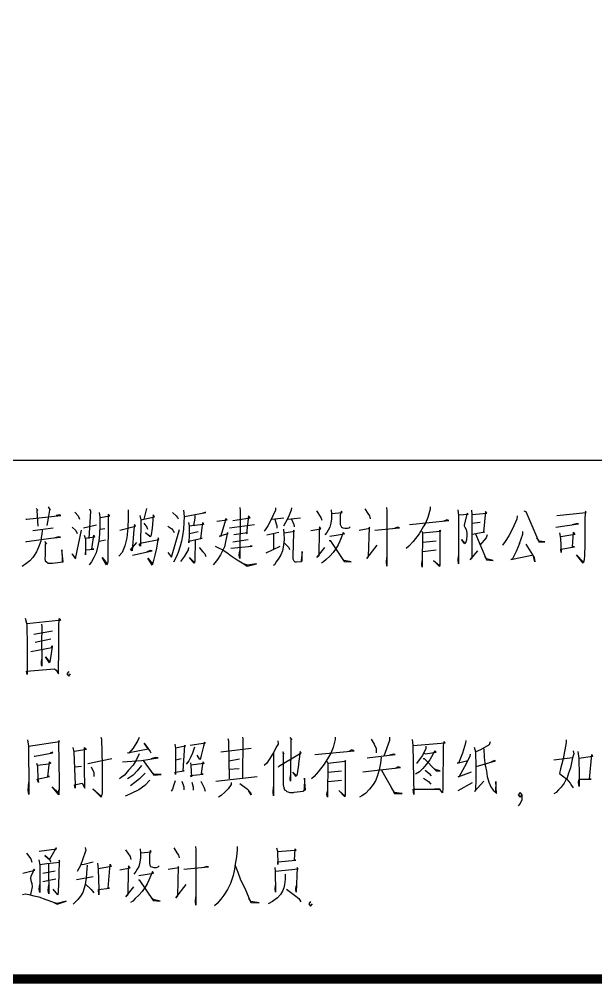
# Model space of a CAD drawing. Extents: x 2025205 to 2402328, y -557483 to 329036.
# Drawn here: x 2393491 to 2398093, y 88516 to 96217 of the extents above; entities that cross this region are included whole.
import ezdxf

# ---------------------------------------------------------------- set-up
doc = ezdxf.new("R2010")
doc.units = 0
doc.header["$LTSCALE"] = 1500
doc.header["$MEASUREMENT"] = 0
doc.layers.add('PUB_TITLE', color=4, linetype='Continuous')

msp = doc.modelspace()

# ---------------------------------------------------------------- linework, layer by layer
at = {"layer": 'PUB_TITLE'}
for p, q in [((2390328.1, 92696.4), (2400828.1, 92696.4)), ((2393550, 92224.8), (2393822.1, 92255)), ((2393625.6, 92311.7), (2393637.7, 92296.6)), ((2393637.7, 92296.6), (2393631.6, 92292.8)), ((2393631.6, 92292.8), (2393637.7, 92168.1)), ((2393722.3, 92323), (2393737.4, 92296.6)), ((2393731.4, 92296.6), (2393722.3, 92232.3)), ((2393737.4, 92296.6), (2393731.4, 92296.6)), ((2393813, 92258.8), (2393785.8, 92255)), ((2393822.1, 92255), (2393813, 92258.8)), ((2393934, 92281.5), (2393961.2, 92251.2)), ((2394057.9, 92289), (2394045.9, 92069.8)), ((2394051.9, 92307.9), (2394057.9, 92289)), ((2394127.5, 92277.7), (2394133.5, 92243.7)), ((2394200.1, 92266.4), (2394200.1, 92209.7)), ((2394212.2, 92251.2), (2394200.1, 92266.4)), ((2394360.3, 92300.4), (2394360.3, 92232.3)), ((2394454, 92255), (2394460.1, 92221)), ((2394505.4, 92311.7), (2394484.3, 92224.8)), ((2394559.9, 92258.8), (2394556.8, 92213.4)), ((2394568.9, 92243.7), (2394559.9, 92258.8)), ((2394714.1, 92277.7), (2394744.3, 92251.2)), ((2394801.8, 92296.6), (2394807.8, 92247.5)), ((2394810.8, 92247.5), (2394980.2, 92277.7)), ((2394892.5, 92255), (2394892.5, 92232.3)), ((2394971.1, 92277.7), (2394956, 92273.9)), ((2394980.2, 92277.7), (2394971.1, 92277.7)), ((2395252.3, 92319.3), (2395255.3, 92292.8)), ((2395255.3, 92292.8), (2395252.3, 91911.1)), ((2395536.5, 92296.6), (2395494.2, 92205.9)), ((2395536.5, 92315.5), (2395536.5, 92296.6)), ((2395660.5, 92296.6), (2395639.3, 92243.7)), ((2395663.5, 92315.5), (2395660.5, 92296.6)), ((2395863, 92292.8), (2395899.3, 92239.9)), ((2395981, 92300.4), (2395984, 92266.4)), ((2395984, 92266.4), (2395984, 92228.6)), ((2395987, 92270.1), (2396068.7, 92277.7)), ((2396062.6, 92289), (2396053.5, 92258.8)), ((2396053.5, 92258.8), (2396053.5, 92232.3)), ((2396068.7, 92277.7), (2396062.6, 92289)), ((2396250.1, 92307.9), (2396274.3, 92270.1)), ((2396274.3, 92270.1), (2396286.4, 92251.2)), ((2396422.4, 92319.3), (2396425.4, 92292.8)), ((2396425.4, 92292.8), (2396425.4, 91850.6)), ((2396770.1, 92304.1), (2396752, 92239.9)), ((2396770.1, 92323), (2396770.1, 92304.1)), ((2396990.9, 92300.4), (2396996.9, 92255)), ((2396996.9, 92255), (2396996.9, 91869.5)), ((2396999.9, 92258.8), (2397075.5, 92266.4)), ((2397066.4, 92273.9), (2397042.3, 92179.4)), ((2397075.5, 92266.4), (2397066.4, 92273.9)), ((2397099.7, 92296.6), (2397102.7, 92262.6)), ((2397102.7, 92262.6), (2397102.7, 91914.9)), ((2397105.8, 92262.6), (2397223.7, 92273.9)), ((2397211.6, 92285.3), (2397196.5, 92122.7)), ((2397223.7, 92273.9), (2397211.6, 92285.3)), ((2397520, 92292.8), (2397535.1, 92285.3)), ((2397535.1, 92285.3), (2397637.9, 92043.4)), ((2397783, 92255), (2398015.9, 92277.7)), ((2398009.8, 92289), (2398006.8, 92232.3)), ((2398015.9, 92277.7), (2398009.8, 92289)), ((2393543.9, 92224.8), (2393550, 92224.8)), ((2393722.3, 92232.3), (2393710.2, 92175.6)), ((2393961.2, 92251.2), (2393970.3, 92224.8)), ((2394003.5, 92156.7), (2394106.3, 92179.4)), ((2394133.5, 92243.7), (2394133.5, 92168.1)), ((2394136.6, 92239.9), (2394212.2, 92251.2)), ((2394200.1, 92209.7), (2394197, 91914.9)), ((2394360.3, 92232.3), (2394357.3, 92156.7)), ((2394411.7, 92183.2), (2394405.7, 92141.6)), ((2394417.8, 92168.1), (2394411.7, 92183.2)), ((2394460.1, 92221), (2394457.1, 92009.3)), ((2394460.1, 92221), (2394568.9, 92243.7)), ((2394484.3, 92194.5), (2394508.5, 92160.5)), ((2394556.8, 92213.4), (2394550.8, 92153)), ((2394744.3, 92251.2), (2394753.4, 92239.9)), ((2394753.4, 92239.9), (2394759.4, 92228.6)), ((2394804.8, 92198.3), (2394801.8, 92145.4)), ((2394807.8, 92247.5), (2394804.8, 92198.3)), ((2394841.1, 92198.3), (2394847.1, 92171.9)), ((2394962, 92183.2), (2394844.1, 92168.1)), ((2394892.5, 92232.3), (2394880.4, 92175.6)), ((2394940.8, 92069.8), (2394956, 92198.3)), ((2394956, 92198.3), (2394962, 92183.2)), ((2395067.8, 92209.7), (2395149.5, 92221)), ((2395131.3, 92198.3), (2395098.1, 92084.9)), ((2395137.4, 92228.6), (2395131.3, 92198.3)), ((2395149.5, 92221), (2395137.4, 92228.6)), ((2395167.6, 92156.7), (2395367.2, 92183.2)), ((2395194.8, 92213.4), (2395333.9, 92236.1)), ((2395321.8, 92251.2), (2395303.7, 92111.4)), ((2395333.9, 92236.1), (2395321.8, 92251.2)), ((2395494.2, 92205.9), (2395476, 92171.9)), ((2395506.3, 92224.8), (2395603, 92236.1)), ((2395530.4, 92224.8), (2395542.5, 92187)), ((2395542.5, 92187), (2395545.6, 92175.6)), ((2395615.1, 92198.3), (2395600, 92168.1)), ((2395639.3, 92243.7), (2395615.1, 92198.3)), ((2395633.3, 92224.8), (2395736.1, 92236.1)), ((2395663.5, 92224.8), (2395681.6, 92183.2)), ((2395681.6, 92183.2), (2395684.7, 92164.3)), ((2395899.3, 92239.9), (2395905.4, 92217.2)), ((2395977.9, 92194.5), (2395968.9, 92160.5)), ((2395984, 92228.6), (2395977.9, 92194.5)), ((2396053.5, 92232.3), (2396053.5, 92209.7)), ((2396053.5, 92209.7), (2396053.5, 92183.2)), ((2396053.5, 92183.2), (2396056.6, 92171.9)), ((2396286.4, 92251.2), (2396292.4, 92228.6)), ((2396606.9, 92183.2), (2396921.3, 92213.4)), ((2396733.9, 92194.5), (2396715.7, 92164.3)), ((2396752, 92239.9), (2396733.9, 92194.5)), ((2396903.2, 92221), (2396879, 92209.7)), ((2396921.3, 92213.4), (2396903.2, 92221)), ((2397042.3, 92179.4), (2397042.3, 92171.9)), ((2397169.3, 92198.3), (2397105.8, 92190.8)), ((2397462.5, 92224.8), (2397429.3, 92149.2)), ((2397465.6, 92251.2), (2397462.5, 92224.8)), ((2397774, 92160.5), (2397955.4, 92187)), ((2397937.3, 92187), (2397904, 92179.4)), ((2397955.4, 92187), (2397937.3, 92187)), ((2398006.8, 92232.3), (2398006.8, 92020.7)), ((2393598.4, 92134.1), (2393761.6, 92156.7)), ((2393670.9, 92100.1), (2393667.9, 92096.3)), ((2393673.9, 92137.8), (2393670.9, 92100.1)), ((2393912.8, 92160.5), (2393943, 92134.1)), ((2393940, 91907.3), (2393988.4, 92137.8)), ((2393943, 92134.1), (2393952.1, 92111.4)), ((2394130.5, 92107.6), (2394124.5, 92050.9)), ((2394133.5, 92168.1), (2394130.5, 92107.6)), ((2394172.8, 92149.2), (2394136.6, 92141.6)), ((2394293.8, 92137.8), (2394417.8, 92168.1)), ((2394357.3, 92156.7), (2394348.2, 92077.4)), ((2394405.7, 92141.6), (2394390.5, 91971.6)), ((2394499.4, 92115.2), (2394538.7, 92088.7)), ((2394535.7, 92084.9), (2394499.4, 92115.2)), ((2394508.5, 92160.5), (2394514.5, 92145.4)), ((2394544.7, 92100.1), (2394541.7, 92088.7)), ((2394550.8, 92153), (2394544.7, 92100.1)), ((2394677.8, 92168.1), (2394708, 92149.2)), ((2394705, 91922.4), (2394768.5, 92141.6)), ((2394708, 92149.2), (2394717.1, 92137.8)), ((2394717.1, 92137.8), (2394726.2, 92119)), ((2394801.8, 92145.4), (2394792.7, 92092.5)), ((2394847.1, 92100.1), (2394844.1, 92035.8)), ((2394847.1, 92171.9), (2394847.1, 92100.1)), ((2394850.1, 92111.4), (2394919.7, 92126.5)), ((2395092, 92092.5), (2395158.5, 92111.4)), ((2395152.5, 92119), (2395140.4, 92058.5)), ((2395158.5, 92111.4), (2395152.5, 92119)), ((2395312.7, 92115.2), (2395203.9, 92100.1)), ((2395303.7, 92111.4), (2395312.7, 92115.2)), ((2395457.9, 92149.2), (2395445.8, 92130.3)), ((2395476, 92171.9), (2395457.9, 92149.2)), ((2395467, 92100.1), (2395563.7, 92122.7)), ((2395521.4, 92107.6), (2395521.4, 91982.9)), ((2395545.6, 92175.6), (2395545.6, 92153)), ((2395600, 92145.4), (2395603, 92111.4)), ((2395603, 92111.4), (2395606, 92062.3)), ((2395606, 92115.2), (2395687.7, 92130.3)), ((2395678.6, 92115.2), (2395675.6, 91933.8)), ((2395678.6, 92137.8), (2395678.6, 92115.2)), ((2395687.7, 92130.3), (2395678.6, 92137.8)), ((2395817.7, 92134.1), (2395899.3, 92149.2)), ((2395884.2, 92134.1), (2395881.2, 91933.8)), ((2395887.2, 92164.3), (2395884.2, 92134.1)), ((2395899.3, 92149.2), (2395887.2, 92164.3)), ((2395944.7, 92119), (2395929.6, 92100.1)), ((2395956.8, 92137.8), (2395944.7, 92119)), ((2395968.9, 92160.5), (2395956.8, 92137.8)), ((2395968.9, 92088.7), (2396086.8, 92107.6)), ((2396056.6, 92171.9), (2396062.6, 92160.5)), ((2396062.6, 92160.5), (2396074.7, 92156.7)), ((2396077.7, 92119), (2396065.6, 92088.7)), ((2396074.7, 92156.7), (2396089.8, 92153)), ((2396086.8, 92107.6), (2396077.7, 92119)), ((2396089.8, 92153), (2396111, 92153)), ((2396111, 92153), (2396123.1, 92156.7)), ((2396123.1, 92156.7), (2396132.2, 92164.3)), ((2396204.7, 92137.8), (2396289.4, 92153)), ((2396283.3, 92160.5), (2396277.3, 91926.2)), ((2396289.4, 92153), (2396283.3, 92160.5)), ((2396328.7, 92137.8), (2396525.2, 92156.7)), ((2396513.1, 92160.5), (2396488.9, 92153)), ((2396525.2, 92156.7), (2396513.1, 92160.5)), ((2396682.4, 92107.6), (2396634.1, 92047.1)), ((2396715.7, 92164.3), (2396682.4, 92107.6)), ((2396703.6, 92130.3), (2396709.7, 92115.2)), ((2396709.7, 92115.2), (2396706.6, 91865.7)), ((2396709.7, 92115.2), (2396848.7, 92130.3)), ((2396848.7, 92137.8), (2396854.8, 92130.3)), ((2396848.7, 92130.3), (2396848.7, 92137.8)), ((2396854.8, 92130.3), (2396848.7, 92126.5)), ((2396848.7, 92126.5), (2396848.7, 91861.9)), ((2397042.3, 92171.9), (2397048.3, 92160.5)), ((2397048.3, 92160.5), (2397057.4, 92141.6)), ((2397057.4, 92141.6), (2397063.4, 92115.2)), ((2397063.4, 92115.2), (2397063.4, 92092.5)), ((2397205.5, 92122.7), (2397108.8, 92103.8)), ((2397133, 92107.6), (2397220.7, 91899.7)), ((2397196.5, 92122.7), (2397205.5, 92122.7)), ((2397226.7, 92100.1), (2397217.6, 92077.4)), ((2397429.3, 92149.2), (2397399, 92092.5)), ((2397507.9, 92103.8), (2397480.7, 92028.2)), ((2397507.9, 92126.5), (2397507.9, 92103.8)), ((2397804.2, 92115.2), (2397810.3, 92069.8)), ((2397925.2, 92103.8), (2397813.3, 92084.9)), ((2397907, 92005.6), (2397916.1, 92122.7)), ((2397916.1, 92122.7), (2397925.2, 92103.8)), ((2393543.9, 92043.4), (2393550, 92047.1)), ((2393550, 92047.1), (2393743.5, 92073.6)), ((2393661.9, 92050.9), (2393643.7, 92001.8)), ((2393667.9, 92096.3), (2393661.9, 92050.9)), ((2393692.1, 92047.1), (2393707.2, 92028.2)), ((2393698.1, 92028.2), (2393698.1, 91941.3)), ((2393707.2, 92028.2), (2393698.1, 92028.2)), ((2393743.5, 92073.6), (2393819.1, 92081.2)), ((2393804, 92084.9), (2393767.7, 92073.6)), ((2393819.1, 92081.2), (2393804, 92084.9)), ((2394009.6, 92096.3), (2394018.6, 92066)), ((2394091.2, 92081.2), (2394015.6, 92069.8)), ((2394018.6, 92066), (2394018.6, 91941.3)), ((2394070, 91986.7), (2394085.2, 92096.3)), ((2394085.2, 92096.3), (2394091.2, 92081.2)), ((2394124.5, 92050.9), (2394115.4, 92001.8)), ((2394178.9, 92058.5), (2394127.5, 92047.1)), ((2394348.2, 92077.4), (2394333.1, 92013.1)), ((2394378.4, 91979.1), (2394429.9, 92039.6)), ((2394448, 92024.5), (2394469.2, 92035.8)), ((2394457.1, 92009.3), (2394448, 92024.5)), ((2394469.2, 92035.8), (2394605.2, 92062.3)), ((2394541.7, 92088.7), (2394535.7, 92084.9)), ((2394599.2, 92077.4), (2394587.1, 91994.2)), ((2394605.2, 92062.3), (2394599.2, 92077.4)), ((2394786.6, 92050.9), (2394774.5, 92009.3)), ((2394792.7, 92092.5), (2394786.6, 92050.9)), ((2394844.1, 92050.9), (2394949.9, 92073.6)), ((2394844.1, 92035.8), (2394844.1, 92050.9)), ((2394895.5, 92054.7), (2394892.5, 91896)), ((2394949.9, 92073.6), (2394940.8, 92069.8)), ((2395098.1, 92084.9), (2395092, 92092.5)), ((2395140.4, 92058.5), (2395128.3, 92005.6)), ((2395194.8, 92043.4), (2395318.8, 92062.3)), ((2395606, 92062.3), (2395600, 92016.9)), ((2395606, 92035.8), (2395642.3, 91998)), ((2395965.9, 92054.7), (2395971.9, 92054.7)), ((2395971.9, 92054.7), (2396083.8, 91888.4)), ((2396050.5, 92050.9), (2396035.4, 92020.7)), ((2396065.6, 92088.7), (2396050.5, 92050.9)), ((2396634.1, 92047.1), (2396600.8, 92009.3)), ((2396818.5, 92050.9), (2396712.7, 92039.6)), ((2397021.1, 92062.3), (2397048.3, 92032)), ((2397048.3, 92028.2), (2397021.1, 92062.3)), ((2397057.4, 92047.1), (2397048.3, 92028.2)), ((2397060.4, 92066), (2397057.4, 92047.1)), ((2397063.4, 92092.5), (2397060.4, 92066)), ((2397217.6, 92077.4), (2397166.2, 92016.9)), ((2397368.8, 92047.1), (2397347.6, 92016.9)), ((2397399, 92092.5), (2397368.8, 92047.1)), ((2397483.7, 92032), (2397456.5, 91967.8)), ((2397480.7, 92028.2), (2397483.7, 92032)), ((2397535.1, 92024.5), (2397601.6, 91918.6)), ((2397640.9, 92050.9), (2397622.8, 92077.4)), ((2397637.9, 92043.4), (2397644, 92043.4)), ((2397686.3, 92043.4), (2397640.9, 92050.9)), ((2397644, 92043.4), (2397686.3, 92043.4)), ((2397810.3, 92069.8), (2397816.3, 91960.2)), ((2393628.6, 91964), (2393604.4, 91926.2)), ((2393643.7, 92001.8), (2393628.6, 91964)), ((2393831.2, 91979.1), (2393834.2, 91896)), ((2393840.2, 91884.6), (2393831.2, 91979.1)), ((2393909.8, 91948.9), (2393912.8, 91945.1)), ((2394018.6, 91941.3), (2394021.7, 91979.1)), ((2394021.7, 91979.1), (2394085.2, 91986.7)), ((2394085.2, 91986.7), (2394070, 91986.7)), ((2394103.3, 91956.4), (2394085.2, 91918.6)), ((2394115.4, 92001.8), (2394103.3, 91956.4)), ((2394311.9, 91960.2), (2394284.7, 91930)), ((2394333.1, 92013.1), (2394311.9, 91960.2)), ((2394390.5, 91971.6), (2394378.4, 91979.1)), ((2394393.6, 91937.5), (2394550.8, 91971.6)), ((2394535.7, 91975.3), (2394508.5, 91964)), ((2394550.8, 91971.6), (2394535.7, 91975.3)), ((2394587.1, 91994.2), (2394572, 91937.5)), ((2394677.8, 91960.2), (2394705, 91922.4)), ((2394759.4, 91960.2), (2394744.3, 91922.4)), ((2394774.5, 92009.3), (2394759.4, 91960.2)), ((2394838, 91979.1), (2394810.8, 91930)), ((2394841.1, 91998), (2394838, 91979.1)), ((2394925.7, 91998), (2394956, 91964)), ((2394956, 91964), (2394971.1, 91948.9)), ((2394971.1, 91948.9), (2394977.1, 91933.8)), ((2395055.7, 92009.3), (2395086, 91994.2)), ((2395086, 91994.2), (2395110.2, 91982.9)), ((2395113.2, 91971.6), (2395098.1, 91941.3)), ((2395110.2, 91982.9), (2395146.4, 91960.2)), ((2395128.3, 92005.6), (2395113.2, 91971.6)), ((2395146.4, 91960.2), (2395182.7, 91933.8)), ((2395179.7, 91994.2), (2395349, 92009.3)), ((2395246.2, 91937.5), (2395252.3, 91971.6)), ((2395340, 92013.1), (2395330.9, 92005.6)), ((2395349, 92009.3), (2395340, 92013.1)), ((2395460.9, 91956.4), (2395572.8, 92009.3)), ((2395590.9, 91971.6), (2395578.8, 91941.3)), ((2395600, 92016.9), (2395590.9, 91971.6)), ((2395642.3, 91998), (2395648.4, 91982.9)), ((2395748.2, 91967.8), (2395742.1, 91892.2)), ((2395748.2, 91892.2), (2395748.2, 91967.8)), ((2395866.1, 91918.6), (2395929.6, 91998)), ((2395996.1, 91960.2), (2395968.9, 91930)), ((2396020.3, 91994.2), (2395996.1, 91960.2)), ((2396035.4, 92020.7), (2396020.3, 91994.2)), ((2396265.2, 91911.1), (2396346.8, 92016.9)), ((2396600.8, 92009.3), (2396579.6, 91990.4)), ((2396712.7, 91967.8), (2396818.5, 91979.1)), ((2397090.6, 91899.7), (2397151.1, 91971.6)), ((2397456.5, 91967.8), (2397426.3, 91903.5)), ((2397813.3, 91986.7), (2397922.1, 92005.6)), ((2397816.3, 91960.2), (2397813.3, 91986.7)), ((2397922.1, 92005.6), (2397907, 92005.6)), ((2398006.8, 92020.7), (2398003.8, 91937.5)), ((2393543.9, 91869.5), (2393513.7, 91846.8)), ((2393574.2, 91892.2), (2393543.9, 91869.5)), ((2393598.4, 91918.6), (2393574.2, 91892.2)), ((2393604.4, 91926.2), (2393598.4, 91918.6)), ((2393698.1, 91933.8), (2393695.1, 91911.1)), ((2393695.1, 91911.1), (2393698.1, 91892.2)), ((2393698.1, 91941.3), (2393698.1, 91933.8)), ((2393698.1, 91892.2), (2393707.2, 91884.6)), ((2393707.2, 91884.6), (2393722.3, 91873.3)), ((2393722.3, 91873.3), (2393755.6, 91873.3)), ((2393755.6, 91873.3), (2393840.2, 91884.6)), ((2393834.2, 91896), (2393834.2, 91884.6)), ((2393912.8, 91945.1), (2393940, 91907.3)), ((2394067, 91884.6), (2394048.9, 91861.9)), ((2394085.2, 91918.6), (2394067, 91884.6)), ((2394151.7, 91918.6), (2394191, 91869.5)), ((2394188, 91861.9), (2394151.7, 91918.6)), ((2394194, 91873.3), (2394188, 91861.9)), ((2394197, 91888.4), (2394194, 91873.3)), ((2394197, 91914.9), (2394197, 91888.4)), ((2394517.5, 91914.9), (2394553.8, 91869.5)), ((2394550.8, 91858.2), (2394517.5, 91914.9)), ((2394562.9, 91896), (2394550.8, 91858.2)), ((2394572, 91937.5), (2394562.9, 91896)), ((2394744.3, 91922.4), (2394723.1, 91880.8)), ((2394810.8, 91930), (2394777.6, 91888.4)), ((2394850.1, 91918.6), (2394886.4, 91880.8)), ((2394886.4, 91873.3), (2394850.1, 91918.6)), ((2394889.4, 91877.1), (2394886.4, 91873.3)), ((2394892.5, 91896), (2394889.4, 91877.1)), ((2394977.1, 91933.8), (2394980.2, 91926.2)), ((2395052.7, 91877.1), (2395037.6, 91861.9)), ((2395073.9, 91903.5), (2395052.7, 91877.1)), ((2395098.1, 91941.3), (2395073.9, 91903.5)), ((2395182.7, 91933.8), (2395231.1, 91899.7)), ((2395231.1, 91899.7), (2395270.4, 91877.1)), ((2395252.3, 91911.1), (2395246.2, 91937.5)), ((2395270.4, 91877.1), (2395276.5, 91873.3)), ((2395276.5, 91873.3), (2395309.7, 91850.6)), ((2395312.7, 91858.2), (2395279.5, 91869.5)), ((2395309.7, 91850.6), (2395385.3, 91869.5)), ((2395382.3, 91869.5), (2395312.7, 91858.2)), ((2395385.3, 91869.5), (2395382.3, 91869.5)), ((2395542.5, 91884.6), (2395527.4, 91861.9)), ((2395563.7, 91914.9), (2395542.5, 91884.6)), ((2395578.8, 91941.3), (2395563.7, 91914.9)), ((2395675.6, 91933.8), (2395675.6, 91907.3)), ((2395675.6, 91907.3), (2395681.6, 91892.2)), ((2395681.6, 91892.2), (2395690.7, 91884.6)), ((2395690.7, 91884.6), (2395702.8, 91884.6)), ((2395702.8, 91884.6), (2395742.1, 91888.4)), ((2395742.1, 91888.4), (2395748.2, 91892.2)), ((2395881.2, 91933.8), (2395866.1, 91918.6)), ((2395920.5, 91884.6), (2395902.4, 91873.3)), ((2395941.7, 91903.5), (2395920.5, 91884.6)), ((2395968.9, 91930), (2395941.7, 91903.5)), ((2396083.8, 91896), (2396068.7, 91911.1)), ((2396141.2, 91884.6), (2396083.8, 91896)), ((2396083.8, 91888.4), (2396141.2, 91884.6)), ((2396277.3, 91926.2), (2396265.2, 91911.1)), ((2396422.4, 91880.8), (2396425.4, 91918.6)), ((2396425.4, 91850.6), (2396422.4, 91880.8)), ((2396703.6, 91865.7), (2396706.6, 91892.2)), ((2396797.3, 91896), (2396845.7, 91854.4)), ((2396845.7, 91846.8), (2396797.3, 91896)), ((2396993.9, 91899.7), (2396996.9, 91933.8)), ((2396996.9, 91869.5), (2396993.9, 91899.7)), ((2397102.7, 91914.9), (2397090.6, 91899.7)), ((2397220.7, 91907.3), (2397208.6, 91930)), ((2397275.1, 91896), (2397220.7, 91907.3)), ((2397220.7, 91899.7), (2397275.1, 91896)), ((2397414.2, 91903.5), (2397583.5, 91937.5)), ((2397426.3, 91903.5), (2397414.2, 91903.5)), ((2397607.7, 91884.6), (2397595.6, 91926.2)), ((2397601.6, 91918.6), (2397607.7, 91884.6)), ((2397940.3, 91941.3), (2397991.7, 91884.6)), ((2397991.7, 91873.3), (2397940.3, 91941.3)), ((2397994.7, 91880.8), (2397991.7, 91873.3)), ((2398000.7, 91899.7), (2397994.7, 91880.8)), ((2398003.8, 91937.5), (2398000.7, 91899.7)), ((2395527.4, 91861.9), (2395518.4, 91854.4)), ((2396706.6, 91843), (2396703.6, 91865.7)), ((2396706.6, 91865.7), (2396706.6, 91843)), ((2396848.7, 91861.9), (2396845.7, 91846.8)), ((2393537.9, 91435.9), (2393547, 91394.3)), ((2393804, 91417), (2393550, 91390.6)), ((2393819.1, 91417), (2393804, 91417)), ((2393807, 91375.4), (2393810, 91420.8)), ((2393810, 91432.1), (2393819.1, 91417)), ((2393810, 91420.8), (2393810, 91432.1)), ((2393547, 91394.3), (2393550, 91375.4)), ((2393550, 91375.4), (2393553, 91216.7)), ((2393607.4, 91307.4), (2393755.6, 91333.9)), ((2393667.9, 91386.8), (2393670.9, 91367.9)), ((2393670.9, 91367.9), (2393667.9, 91231.8)), ((2393807, 91258.3), (2393807, 91375.4)), ((2393616.5, 91243.2), (2393743.5, 91269.6)), ((2393807, 91156.2), (2393807, 91258.3)), ((2393553, 91216.7), (2393553, 91099.5)), ((2393583.2, 91167.6), (2393749.5, 91201.6)), ((2393667.9, 91231.8), (2393670.9, 91137.3)), ((2393752.6, 91209.1), (2393743.5, 91133.5)), ((2393749.5, 91212.9), (2393755.6, 91205.4)), ((2393749.5, 91201.6), (2393749.5, 91212.9)), ((2393755.6, 91205.4), (2393752.6, 91209.1)), ((2393553, 91099.5), (2393553, 90986.1)), ((2393667.9, 91084.4), (2393670.9, 91107.1)), ((2393670.9, 91137.3), (2393670.9, 91050.4)), ((2393701.2, 91126), (2393734.4, 91084.4)), ((2393731.4, 91076.9), (2393701.2, 91126)), ((2393743.5, 91133.5), (2393734.4, 91088.2)), ((2393804, 91035.3), (2393807, 91156.2)), ((2393547, 91012.6), (2393770.7, 91031.5)), ((2393667.9, 91061.7), (2393667.9, 91084.4)), ((2393670.9, 91050.4), (2393667.9, 91061.7)), ((2393734.4, 91088.2), (2393731.4, 91076.9)), ((2393770.7, 91031.5), (2393785.8, 91020.2)), ((2393804, 90989.9), (2393804, 91035.3)), ((2393553, 90986.1), (2393547, 91012.6)), ((2393785.8, 91020.2), (2393804, 90989.9)), ((2393885.3, 91008), (2393870.5, 90989.5)), ((2393870.5, 90989.5), (2393885.3, 90971)), ((2393885.3, 90971), (2393900, 90989.5)), ((2394141.9, 90484.8), (2394147.9, 90469.7)), ((2395272.7, 90484.8), (2395275.8, 90473.5)), ((2396013.5, 90484.8), (2396013.5, 90465.9)), ((2396445.9, 90484.8), (2396445.9, 90458.3)), ((2393555.3, 90462.1), (2393564.4, 90413)), ((2393564.4, 90413), (2393812.3, 90450.8)), ((2393564.4, 90413), (2393564.4, 90397.9)), ((2393806.3, 90458.3), (2393803.3, 90447)), ((2393803.3, 90447), (2393809.3, 90125.7)), ((2393812.3, 90450.8), (2393806.3, 90458.3)), ((2394147.9, 90469.7), (2394151, 90261.8)), ((2394438.2, 90458.3), (2394398.9, 90397.9)), ((2394447.3, 90481), (2394438.2, 90458.3)), ((2394486.6, 90435.7), (2394535, 90371.4)), ((2394519.9, 90390.3), (2394486.6, 90435.7)), ((2394731.5, 90428.1), (2394737.6, 90397.9)), ((2394816.2, 90413), (2394737.6, 90397.9)), ((2394798, 90216.5), (2394813.1, 90420.5)), ((2394813.1, 90420.5), (2394816.2, 90413)), ((2394855.5, 90420.5), (2394976.4, 90439.4)), ((2394961.3, 90413), (2394943.2, 90337.4)), ((2394970.4, 90443.2), (2394961.3, 90413)), ((2394976.4, 90439.4), (2394970.4, 90443.2)), ((2395154.8, 90473.5), (2395160.9, 90454.6)), ((2395160.9, 90454.6), (2395166.9, 90152.2)), ((2395275.8, 90473.5), (2395272.7, 90159.8)), ((2395547.9, 90413), (2395517.6, 90356.3)), ((2395557, 90428.1), (2395547.9, 90413)), ((2395553.9, 90454.6), (2395557, 90428.1)), ((2395650.7, 90481), (2395665.8, 90462.1)), ((2395659.8, 90465.9), (2395656.7, 90133.3)), ((2395665.8, 90462.1), (2395659.8, 90465.9)), ((2396013.5, 90465.9), (2395995.4, 90401.7)), ((2396300.8, 90469.7), (2396325, 90428.1)), ((2396325, 90428.1), (2396340.1, 90394.1)), ((2396445.9, 90458.3), (2396400.5, 90333.6)), ((2396627.3, 90465.9), (2396633.4, 90416.8)), ((2396633.4, 90416.8), (2396639.4, 90027.5)), ((2396636.4, 90416.8), (2396890.4, 90439.4)), ((2396736.2, 90413), (2396736.2, 90394.1)), ((2396875.3, 90416.8), (2396872.2, 90076.6)), ((2396881.3, 90450.8), (2396875.3, 90416.8)), ((2396890.4, 90439.4), (2396881.3, 90450.8)), ((2397053.6, 90435.7), (2397029.5, 90356.3)), ((2397056.7, 90458.3), (2397053.6, 90435.7)), ((2397241.1, 90424.3), (2397171.6, 90382.8)), ((2397250.2, 90447), (2397241.1, 90424.3)), ((2397857.9, 90443.2), (2397833.7, 90310.9)), ((2397857.9, 90462.1), (2397857.9, 90443.2)), ((2393564.4, 90397.9), (2393567.4, 90091.7)), ((2393609.7, 90333.6), (2393615.8, 90333.6)), ((2393615.8, 90333.6), (2393757.9, 90360.1)), ((2393754.9, 90363.9), (2393736.7, 90356.3)), ((2393757.9, 90360.1), (2393754.9, 90363.9)), ((2393918.2, 90401.7), (2393927.2, 90363.9)), ((2393927.2, 90363.9), (2393936.3, 90103.1)), ((2394027, 90386.5), (2393930.2, 90371.4)), ((2394011.9, 90401.7), (2394027, 90386.5)), ((2394011.9, 90242.9), (2394011.9, 90401.7)), ((2394353.6, 90360.1), (2394519.9, 90390.3)), ((2394365.6, 90356.3), (2394353.6, 90360.1)), ((2394398.9, 90397.9), (2394365.6, 90356.3)), ((2394447.3, 90352.5), (2394426.1, 90307.2)), ((2394535, 90371.4), (2394541, 90360.1)), ((2394737.6, 90397.9), (2394737.6, 90288.3)), ((2394873.6, 90356.3), (2394858.5, 90322.3)), ((2394888.7, 90405.4), (2394873.6, 90356.3)), ((2394931.1, 90307.2), (2394909.9, 90341.2)), ((2394943.2, 90337.4), (2394937.1, 90314.7)), ((2395100.4, 90367.6), (2395342.3, 90397.9)), ((2395517.6, 90356.3), (2395484.4, 90307.2)), ((2395520.7, 90356.3), (2395520.7, 90016.1)), ((2395563, 90254.2), (2395741.4, 90360.1)), ((2395593.2, 90371.4), (2395602.3, 90352.5)), ((2395596.3, 90360.1), (2395596.3, 90129.5)), ((2395602.3, 90352.5), (2395596.3, 90360.1)), ((2395732.3, 90371.4), (2395723.3, 90292)), ((2395741.4, 90360.1), (2395732.3, 90371.4)), ((2395850.2, 90345), (2396164.7, 90375.2)), ((2395977.2, 90356.3), (2395959.1, 90326.1)), ((2395995.4, 90401.7), (2395977.2, 90356.3)), ((2396146.6, 90382.8), (2396122.4, 90371.4)), ((2396164.7, 90375.2), (2396146.6, 90382.8)), ((2396267.5, 90318.5), (2396491.3, 90345)), ((2396340.1, 90394.1), (2396340.1, 90360.1)), ((2396482.2, 90348.7), (2396445.9, 90341.2)), ((2396491.3, 90345), (2396482.2, 90348.7)), ((2396709, 90337.4), (2396675.7, 90292)), ((2396736.2, 90394.1), (2396709, 90337.4)), ((2396721, 90356.3), (2396733.1, 90352.5)), ((2396733.1, 90352.5), (2396817.8, 90363.9)), ((2396808.7, 90375.2), (2396769.4, 90303.4)), ((2396817.8, 90363.9), (2396808.7, 90375.2)), ((2397029.5, 90356.3), (2396996.2, 90276.9)), ((2397086.9, 90329.8), (2397044.6, 90246.7)), ((2397089.9, 90348.7), (2397086.9, 90329.8)), ((2397123.2, 90405.4), (2397132.3, 90367.6)), ((2397132.3, 90367.6), (2397135.3, 90250.5)), ((2397171.6, 90382.8), (2397135.3, 90367.6)), ((2397198.8, 90390.3), (2397201.8, 90322.3)), ((2397918.4, 90352.5), (2397906.3, 90318.5)), ((2397912.4, 90375.2), (2397918.4, 90352.5)), ((2397948.6, 90371.4), (2397957.7, 90314.7)), ((2398066.6, 90329.8), (2397957.7, 90314.7)), ((2398042.4, 90148.4), (2398060.5, 90345)), ((2398060.5, 90345), (2398066.6, 90329.8)), ((2393627.9, 90276.9), (2393637, 90250.5)), ((2393724.6, 90269.4), (2393637, 90258)), ((2393718.6, 90167.3), (2393730.7, 90288.3)), ((2393742.8, 90276.9), (2393724.6, 90269.4)), ((2393730.7, 90288.3), (2393742.8, 90276.9)), ((2393933.3, 90246.7), (2393987.7, 90254.2)), ((2394039.1, 90273.1), (2394151, 90299.6)), ((2394151, 90299.6), (2394229.6, 90314.7)), ((2394151, 90261.8), (2394151, 90133.3)), ((2394314.2, 90288.3), (2394465.4, 90299.6)), ((2394398.9, 90261.8), (2394362.6, 90220.2)), ((2394426.1, 90307.2), (2394398.9, 90261.8)), ((2394465.4, 90258), (2394432.2, 90216.5)), ((2394465.4, 90299.6), (2394598.5, 90318.5)), ((2394480.5, 90299.6), (2394565.2, 90182.4)), ((2394577.3, 90322.3), (2394544, 90310.9)), ((2394598.5, 90318.5), (2394577.3, 90322.3)), ((2394737.6, 90288.3), (2394737.6, 90186.2)), ((2394740.6, 90303.4), (2394782.9, 90314.7)), ((2394843.4, 90295.8), (2394822.2, 90269.4)), ((2394858.5, 90322.3), (2394843.4, 90295.8)), ((2394858.5, 90280.7), (2394861.5, 90258)), ((2394964.3, 90273.1), (2394861.5, 90261.8)), ((2394861.5, 90258), (2394864.5, 90167.3)), ((2394937.1, 90314.7), (2394931.1, 90307.2)), ((2394946.2, 90193.8), (2394958.3, 90288.3)), ((2394958.3, 90288.3), (2394964.3, 90273.1)), ((2395166.9, 90295.8), (2395248.5, 90310.9)), ((2395466.2, 90276.9), (2395445.1, 90258)), ((2395484.4, 90307.2), (2395466.2, 90276.9)), ((2395560, 90246.7), (2395563, 90254.2)), ((2395723.3, 90292), (2395717.2, 90242.9)), ((2395925.8, 90269.4), (2395877.5, 90208.9)), ((2395959.1, 90326.1), (2395925.8, 90269.4)), ((2395947, 90292), (2395953, 90276.9)), ((2395953, 90276.9), (2395950, 90027.5)), ((2395953, 90276.9), (2396092.1, 90292)), ((2396092.1, 90299.6), (2396098.2, 90292)), ((2396092.1, 90292), (2396092.1, 90299.6)), ((2396098.2, 90292), (2396092.1, 90288.3)), ((2396092.1, 90288.3), (2396092.1, 90023.7)), ((2396373.3, 90276.9), (2396364.3, 90224)), ((2396379.4, 90326.1), (2396373.3, 90276.9)), ((2396675.7, 90292), (2396660.6, 90273.1)), ((2396739.2, 90265.6), (2396712, 90235.4)), ((2396715, 90314.7), (2396724.1, 90314.7)), ((2396724.1, 90314.7), (2396817.8, 90216.5)), ((2396769.4, 90303.4), (2396739.2, 90265.6)), ((2396987.1, 90276.9), (2397071.8, 90299.6)), ((2396996.2, 90276.9), (2396987.1, 90276.9)), ((2397138.3, 90250.5), (2397292.5, 90295.8)), ((2397201.8, 90322.3), (2397210.9, 90258)), ((2397210.9, 90258), (2397213.9, 90250.5)), ((2397283.4, 90299.6), (2397256.2, 90284.5)), ((2397292.5, 90295.8), (2397283.4, 90299.6)), ((2397758.2, 90303.4), (2397906.3, 90322.3)), ((2397833.7, 90310.9), (2397812.6, 90231.6)), ((2397906.3, 90318.5), (2397891.2, 90239.1)), ((2397957.7, 90314.7), (2397960.7, 90182.4)), ((2393637, 90250.5), (2393640, 90148.4)), ((2394014.9, 90076.6), (2394011.9, 90242.9)), ((2394063.3, 90246.7), (2394084.5, 90201.3)), ((2394084.5, 90201.3), (2394084.5, 90171.1)), ((2394329.4, 90182.4), (2394305.2, 90163.5)), ((2394362.6, 90220.2), (2394329.4, 90182.4)), ((2394398.9, 90182.4), (2394368.7, 90159.8)), ((2394432.2, 90216.5), (2394398.9, 90182.4)), ((2394495.7, 90197.6), (2394450.3, 90152.2)), ((2394565.2, 90190), (2394547.1, 90208.9)), ((2394622.7, 90186.2), (2394565.2, 90190)), ((2394565.2, 90182.4), (2394622.7, 90186.2)), ((2394734.5, 90205.1), (2394807.1, 90216.5)), ((2394737.6, 90186.2), (2394734.5, 90205.1)), ((2394807.1, 90216.5), (2394798, 90216.5)), ((2394858.5, 90178.7), (2394958.3, 90190)), ((2394864.5, 90167.3), (2394858.5, 90178.7)), ((2394958.3, 90190), (2394946.2, 90193.8)), ((2395163.9, 90227.8), (2395245.5, 90235.4)), ((2395553.9, 90250.5), (2395560, 90246.7)), ((2395653.7, 90152.2), (2395656.7, 90178.7)), ((2395674.9, 90205.1), (2395702.1, 90178.7)), ((2395702.1, 90171.1), (2395674.9, 90205.1)), ((2395708.1, 90190), (2395702.1, 90171.1)), ((2395702.1, 90178.7), (2395705.1, 90186.2)), ((2395711.2, 90212.7), (2395708.1, 90190)), ((2395717.2, 90242.9), (2395711.2, 90212.7)), ((2395877.5, 90208.9), (2395844.2, 90171.1)), ((2396061.9, 90212.7), (2395956.1, 90201.3)), ((2396234.2, 90208.9), (2396533.6, 90242.9)), ((2396364.3, 90224), (2396349.1, 90171.1)), ((2396382.4, 90220.2), (2396415.7, 90159.8)), ((2396515.4, 90246.7), (2396491.3, 90235.4)), ((2396530.6, 90242.9), (2396515.4, 90246.7)), ((2396684.8, 90208.9), (2396654.5, 90190)), ((2396712, 90235.4), (2396684.8, 90208.9)), ((2396730.1, 90220.2), (2396763.4, 90193.8)), ((2396763.4, 90193.8), (2396778.5, 90174.9)), ((2396817.8, 90224), (2396802.7, 90231.6)), ((2396851.1, 90216.5), (2396817.8, 90224)), ((2396817.8, 90216.5), (2396851.1, 90216.5)), ((2396993.2, 90167.3), (2397102, 90208.9)), ((2397044.6, 90246.7), (2397002.2, 90171.1)), ((2397135.3, 90250.5), (2397135.3, 90152.2)), ((2397213.9, 90250.5), (2397219.9, 90212.7)), ((2397219.9, 90212.7), (2397226, 90171.1)), ((2397812.6, 90231.6), (2397803.5, 90193.8)), ((2397803.5, 90193.8), (2397827.7, 90174.9)), ((2397827.7, 90174.9), (2397861, 90148.4)), ((2397876.1, 90197.6), (2397864, 90159.8)), ((2397891.2, 90239.1), (2397876.1, 90197.6)), ((2397960.7, 90182.4), (2397960.7, 90091.7)), ((2393561.4, 90057.7), (2393567.4, 90125.7)), ((2393633.9, 90148.4), (2393730.7, 90171.1)), ((2393643, 90122), (2393633.9, 90148.4)), ((2393640, 90148.4), (2393643, 90122)), ((2393724.6, 90171.1), (2393718.6, 90167.3)), ((2393730.7, 90171.1), (2393724.6, 90171.1)), ((2393809.3, 90125.7), (2393809.3, 90114.4)), ((2393809.3, 90114.4), (2393809.3, 90080.4)), ((2393930.2, 90103.1), (2393993.7, 90118.2)), ((2393936.3, 90076.6), (2393930.2, 90103.1)), ((2393936.3, 90103.1), (2393936.3, 90076.6)), ((2393993.7, 90118.2), (2394014.9, 90076.6)), ((2394151, 90133.3), (2394151, 90038.8)), ((2394305.2, 90163.5), (2394290.1, 90152.2)), ((2394368.7, 90159.8), (2394353.6, 90152.2)), ((2394414, 90122), (2394377.7, 90095.5)), ((2394450.3, 90152.2), (2394414, 90122)), ((2394492.6, 90099.3), (2394444.3, 90065.3)), ((2394531.9, 90140.9), (2394492.6, 90099.3)), ((2394734.5, 90137.1), (2394722.4, 90095.5)), ((2394789, 90133.3), (2394804.1, 90088)), ((2394867.6, 90125.7), (2394879.7, 90084.2)), ((2394940.1, 90133.3), (2394958.3, 90095.5)), ((2395061.1, 90133.3), (2395390.7, 90171.1)), ((2395182, 90106.8), (2395157.8, 90072.8)), ((2395182, 90122), (2395182, 90106.8)), ((2395251.6, 90114.4), (2395312, 90069.1)), ((2395596.3, 90129.5), (2395596.3, 90103.1)), ((2395596.3, 90103.1), (2395602.3, 90080.4)), ((2395656.7, 90133.3), (2395653.7, 90152.2)), ((2395768.6, 90156), (2395765.6, 90065.3)), ((2395774.7, 90065.3), (2395768.6, 90156)), ((2395844.2, 90171.1), (2395823, 90152.2)), ((2395956.1, 90129.5), (2396061.9, 90140.9)), ((2396315.9, 90106.8), (2396285.6, 90069.1)), ((2396334, 90137.1), (2396315.9, 90106.8)), ((2396349.1, 90171.1), (2396334, 90137.1)), ((2396415.7, 90159.8), (2396448.9, 90103.1)), ((2396448.9, 90103.1), (2396485.2, 90035)), ((2396718, 90156), (2396757.3, 90129.5)), ((2396757.3, 90129.5), (2396775.5, 90110.6)), ((2397002.2, 90171.1), (2396993.2, 90167.3)), ((2396993.2, 90057.7), (2397108.1, 90122)), ((2397126.2, 90050.2), (2397198.8, 90133.3)), ((2397135.3, 90152.2), (2397132.3, 90061.5)), ((2397226, 90171.1), (2397238.1, 90125.7)), ((2397238.1, 90125.7), (2397256.2, 90088)), ((2397295.5, 90129.5), (2397292.5, 90042.6)), ((2397301.6, 90035), (2397295.5, 90129.5)), ((2397839.8, 90118.2), (2397815.6, 90084.2)), ((2397857.9, 90148.4), (2397839.8, 90118.2)), ((2397864, 90159.8), (2397857.9, 90148.4)), ((2397861, 90148.4), (2397888.2, 90118.2)), ((2397888.2, 90118.2), (2397900.3, 90099.3)), ((2397900.3, 90099.3), (2397912.4, 90080.4)), ((2397954.7, 90125.7), (2397960.7, 90148.4)), ((2397960.7, 90091.7), (2397954.7, 90125.7)), ((2397960.7, 90148.4), (2398057.5, 90148.4)), ((2398057.5, 90148.4), (2398042.4, 90148.4)), ((2393567.4, 90027.5), (2393561.4, 90057.7)), ((2393567.4, 90091.7), (2393567.4, 90027.5)), ((2393751.9, 90088), (2393803.3, 90038.8)), ((2393806.3, 90023.7), (2393751.9, 90088)), ((2393803.3, 90038.8), (2393806.3, 90065.3)), ((2393809.3, 90080.4), (2393806.3, 90038.8)), ((2393806.3, 90038.8), (2393806.3, 90023.7)), ((2394078.4, 90072.8), (2394144.9, 90012.4)), ((2394144.9, 90004.8), (2394078.4, 90072.8)), ((2394151, 90038.8), (2394144.9, 90004.8)), ((2394383.8, 90035), (2394350.5, 90019.9)), ((2394444.3, 90065.3), (2394383.8, 90035)), ((2394713.4, 90069.1), (2394704.3, 90053.9)), ((2394722.4, 90095.5), (2394713.4, 90069.1)), ((2394804.1, 90088), (2394804.1, 90065.3)), ((2394879.7, 90084.2), (2394879.7, 90061.5)), ((2394958.3, 90095.5), (2394967.3, 90080.4)), ((2394967.3, 90080.4), (2394973.4, 90053.9)), ((2395130.6, 90046.4), (2395103.4, 90019.9)), ((2395157.8, 90072.8), (2395130.6, 90046.4)), ((2395312, 90069.1), (2395336.2, 90042.6)), ((2395342.3, 90023.7), (2395321.1, 90057.7)), ((2395336.2, 90042.6), (2395342.3, 90023.7)), ((2395517.6, 90046.4), (2395520.7, 90088)), ((2395520.7, 90016.1), (2395517.6, 90046.4)), ((2395602.3, 90080.4), (2395608.4, 90065.3)), ((2395608.4, 90065.3), (2395617.4, 90057.7)), ((2395617.4, 90057.7), (2395626.5, 90050.2)), ((2395626.5, 90050.2), (2395650.7, 90042.6)), ((2395650.7, 90042.6), (2395680.9, 90042.6)), ((2395680.9, 90042.6), (2395683.9, 90046.4)), ((2395683.9, 90046.4), (2395732.3, 90050.2)), ((2395732.3, 90050.2), (2395756.5, 90053.9)), ((2395765.6, 90065.3), (2395756.5, 90053.9)), ((2395756.5, 90053.9), (2395774.7, 90065.3)), ((2395947, 90027.5), (2395950, 90053.9)), ((2395950, 90004.8), (2395947, 90027.5)), ((2395950, 90027.5), (2395950, 90004.8)), ((2396040.7, 90057.7), (2396089.1, 90016.1)), ((2396089.1, 90008.6), (2396040.7, 90057.7)), ((2396092.1, 90023.7), (2396089.1, 90008.6)), ((2396255.4, 90035), (2396225.2, 90016.1)), ((2396285.6, 90069.1), (2396255.4, 90035)), ((2396485.2, 90042.6), (2396464, 90076.6)), ((2396542.7, 90035), (2396485.2, 90042.6)), ((2396485.2, 90035), (2396548.7, 90035)), ((2396548.7, 90035), (2396542.7, 90035)), ((2396636.4, 90069.1), (2396851.1, 90069.1)), ((2396639.4, 90027.5), (2396636.4, 90069.1)), ((2396835.9, 90072.8), (2396805.7, 90069.1)), ((2396851.1, 90069.1), (2396835.9, 90072.8)), ((2396869.2, 90038.8), (2396848, 90069.1)), ((2396872.2, 90076.6), (2396869.2, 90038.8)), ((2397132.3, 90061.5), (2397126.2, 90050.2)), ((2397256.2, 90088), (2397274.4, 90061.5)), ((2397274.4, 90061.5), (2397292.5, 90046.4)), ((2397292.5, 90046.4), (2397301.6, 90035)), ((2397489, 90042.6), (2397473.9, 90023.7)), ((2397473.9, 90023.7), (2397489, 90004.8)), ((2397504.2, 90023.7), (2397489, 90042.6)), ((2397489, 90004.8), (2397504.2, 90023.7)), ((2397504.2, 89985.9), (2397504.2, 90023.7)), ((2397776.3, 90042.6), (2397758.2, 90031.3)), ((2397794.4, 90065.3), (2397776.3, 90042.6)), ((2397815.6, 90084.2), (2397794.4, 90065.3)), ((2394350.5, 90019.9), (2394335.4, 90012.4)), ((2395103.4, 90019.9), (2395082.2, 90004.8)), ((2396225.2, 90016.1), (2396207, 90004.8)), ((2397477, 89936.8), (2397489, 89951.9)), ((2397489, 89951.9), (2397504.2, 89985.9)), ((2393649, 89573.2), (2393788.1, 89592.1)), ((2393785.1, 89599.7), (2393730.7, 89509)), ((2393788.1, 89592.1), (2393785.1, 89599.7)), ((2394017.9, 89565.7), (2393978.6, 89459.8)), ((2394017.9, 89603.5), (2394021, 89580.8)), ((2394021, 89580.8), (2394017.9, 89565.7)), ((2394338.4, 89584.6), (2394374.7, 89531.7)), ((2394456.4, 89592.1), (2394459.4, 89558.1)), ((2394462.4, 89561.9), (2394544, 89569.4)), ((2394538, 89580.8), (2394528.9, 89550.5)), ((2394544, 89569.4), (2394538, 89580.8)), ((2394725.5, 89599.7), (2394749.6, 89561.9)), ((2394749.6, 89561.9), (2394761.7, 89543)), ((2394897.8, 89611), (2394900.8, 89584.6)), ((2394900.8, 89584.6), (2394900.8, 89142.4)), ((2395230.4, 89584.6), (2395224.4, 89527.9)), ((2395230.4, 89611), (2395230.4, 89584.6)), ((2395544.9, 89599.7), (2395550.9, 89573.2)), ((2395690, 89580.8), (2395550.9, 89569.4)), ((2395550.9, 89573.2), (2395553.9, 89467.4)), ((2395687, 89501.4), (2395693, 89592.1)), ((2395699.1, 89580.8), (2395690, 89580.8)), ((2395693, 89592.1), (2395699.1, 89580.8)), ((2393549.3, 89558.1), (2393582.5, 89512.8)), ((2393582.5, 89512.8), (2393591.6, 89486.3)), ((2393646, 89505.2), (2393655.1, 89463.6)), ((2393694.4, 89539.2), (2393733.7, 89505.2)), ((2393730.7, 89509), (2393694.4, 89539.2)), ((2393709.5, 89475), (2393763.9, 89482.5)), ((2393733.7, 89505.2), (2393739.8, 89490.1)), ((2393763.9, 89482.5), (2393815.3, 89486.3)), ((2393809.3, 89501.4), (2393806.3, 89384.2)), ((2393815.3, 89486.3), (2393809.3, 89501.4)), ((2393996.8, 89467.4), (2394081.4, 89490.1)), ((2394374.7, 89531.7), (2394380.8, 89509)), ((2394453.3, 89486.3), (2394444.3, 89452.3)), ((2394459.4, 89520.3), (2394453.3, 89486.3)), ((2394459.4, 89558.1), (2394459.4, 89520.3)), ((2394528.9, 89550.5), (2394528.9, 89524.1)), ((2394528.9, 89524.1), (2394528.9, 89501.4)), ((2394528.9, 89501.4), (2394528.9, 89475)), ((2394761.7, 89543), (2394767.8, 89520.3)), ((2395224.4, 89527.9), (2395215.3, 89471.2)), ((2395553.9, 89490.1), (2395699.1, 89501.4)), ((2395553.9, 89467.4), (2395553.9, 89490.1)), ((2395699.1, 89501.4), (2395687, 89501.4)), ((2393519, 89399.4), (2393615.8, 89422)), ((2393597.6, 89406.9), (2393582.5, 89372.9)), ((2393606.7, 89429.6), (2393597.6, 89406.9)), ((2393615.8, 89422), (2393606.7, 89429.6)), ((2393655.1, 89467.4), (2393709.5, 89475)), ((2393655.1, 89463.6), (2393655.1, 89293.5)), ((2393679.3, 89399.4), (2393776, 89418.3)), ((2393724.6, 89471.2), (2393724.6, 89376.7)), ((2393978.6, 89459.8), (2393951.4, 89410.7)), ((2393984.7, 89471.2), (2393996.8, 89467.4)), ((2394033, 89463.6), (2394027, 89399.4)), ((2394114.7, 89478.7), (2394120.7, 89429.6)), ((2394120.7, 89429.6), (2394126.8, 89267.1)), ((2394223.5, 89452.3), (2394123.8, 89433.4)), ((2394199.3, 89278.4), (2394217.5, 89471.2)), ((2394217.5, 89471.2), (2394223.5, 89452.3)), ((2394293.1, 89425.8), (2394374.7, 89440.9)), ((2394359.6, 89425.8), (2394356.6, 89225.5)), ((2394362.6, 89456.1), (2394359.6, 89425.8)), ((2394374.7, 89440.9), (2394362.6, 89456.1)), ((2394420.1, 89410.7), (2394405, 89391.8)), ((2394432.2, 89429.6), (2394420.1, 89410.7)), ((2394444.3, 89452.3), (2394432.2, 89429.6)), ((2394528.9, 89475), (2394531.9, 89463.6)), ((2394531.9, 89463.6), (2394538, 89452.3)), ((2394538, 89452.3), (2394550.1, 89448.5)), ((2394553.1, 89410.7), (2394541, 89380.5)), ((2394550.1, 89448.5), (2394565.2, 89444.7)), ((2394562.2, 89399.4), (2394553.1, 89410.7)), ((2394565.2, 89444.7), (2394586.4, 89444.7)), ((2394586.4, 89444.7), (2394598.5, 89448.5)), ((2394598.5, 89448.5), (2394607.5, 89456.1)), ((2394680.1, 89429.6), (2394764.8, 89444.7)), ((2394758.7, 89452.3), (2394752.7, 89218)), ((2394764.8, 89444.7), (2394758.7, 89452.3)), ((2394804.1, 89429.6), (2395000.6, 89448.5)), ((2394988.5, 89452.3), (2394964.3, 89444.7)), ((2395000.6, 89448.5), (2394988.5, 89452.3)), ((2395209.2, 89429.6), (2395197.1, 89380.5)), ((2395215.3, 89471.2), (2395209.2, 89429.6)), ((2395215.3, 89459.8), (2395236.5, 89406.9)), ((2395236.5, 89406.9), (2395257.6, 89346.5)), ((2395529.7, 89444.7), (2395532.8, 89414.5)), ((2395532.8, 89414.5), (2395535.8, 89248.2)), ((2395535.8, 89414.5), (2395717.2, 89433.4)), ((2395708.1, 89444.7), (2395702.1, 89248.2)), ((2395717.2, 89433.4), (2395708.1, 89444.7)), ((2393582.5, 89372.9), (2393579.5, 89357.8)), ((2393579.5, 89357.8), (2393582.5, 89338.9)), ((2393582.5, 89338.9), (2393591.6, 89316.2)), ((2393679.3, 89331.3), (2393782.1, 89354)), ((2393724.6, 89376.7), (2393727.7, 89286)), ((2393806.3, 89384.2), (2393803.3, 89312.4)), ((2394081.4, 89369.1), (2393948.4, 89346.5)), ((2394024, 89357.8), (2394017.9, 89308.7)), ((2394027, 89399.4), (2394024, 89357.8)), ((2394441.2, 89346.5), (2394447.3, 89346.5)), ((2394444.3, 89380.5), (2394562.2, 89399.4)), ((2394447.3, 89346.5), (2394559.2, 89180.2)), ((2394525.9, 89342.7), (2394510.8, 89312.4)), ((2394541, 89380.5), (2394525.9, 89342.7)), ((2395197.1, 89380.5), (2395176, 89316.2)), ((2395257.6, 89346.5), (2395290.9, 89278.4)), ((2395614.4, 89350.2), (2395608.4, 89308.7)), ((2395614.4, 89391.8), (2395614.4, 89350.2)), ((2393585.6, 89252), (2393579.5, 89229.3)), ((2393594.6, 89289.8), (2393585.6, 89252)), ((2393591.6, 89316.2), (2393594.6, 89289.8)), ((2393649, 89270.9), (2393655.1, 89308.7)), ((2393655.1, 89244.4), (2393649, 89270.9)), ((2393655.1, 89293.5), (2393655.1, 89244.4)), ((2393721.6, 89259.5), (2393727.7, 89304.9)), ((2393727.7, 89233.1), (2393721.6, 89259.5)), ((2393727.7, 89286), (2393727.7, 89282.2)), ((2393727.7, 89282.2), (2393727.7, 89233.1)), ((2393797.2, 89225.5), (2393760.9, 89270.9)), ((2393800.2, 89252), (2393797.2, 89225.5)), ((2393803.3, 89312.4), (2393800.2, 89252)), ((2394008.9, 89278.4), (2393996.8, 89244.4)), ((2394017.9, 89308.7), (2394008.9, 89278.4)), ((2394017.9, 89312.4), (2394063.3, 89267.1)), ((2394063.3, 89267.1), (2394084.5, 89240.6)), ((2394123.8, 89267.1), (2394211.4, 89278.4)), ((2394126.8, 89225.5), (2394123.8, 89267.1)), ((2394126.8, 89267.1), (2394126.8, 89225.5)), ((2394211.4, 89278.4), (2394199.3, 89278.4)), ((2394341.5, 89210.4), (2394405, 89289.8)), ((2394471.5, 89252), (2394444.3, 89221.7)), ((2394495.7, 89286), (2394471.5, 89252)), ((2394510.8, 89312.4), (2394495.7, 89286)), ((2394740.6, 89202.8), (2394822.2, 89308.7)), ((2395151.8, 89267.1), (2395124.6, 89221.7)), ((2395176, 89316.2), (2395151.8, 89267.1)), ((2395290.9, 89278.4), (2395324.1, 89202.8)), ((2395532.8, 89274.6), (2395535.8, 89301.1)), ((2395535.8, 89248.2), (2395532.8, 89274.6)), ((2395593.2, 89255.7), (2395575.1, 89229.3)), ((2395602.3, 89282.2), (2395593.2, 89255.7)), ((2395608.4, 89308.7), (2395602.3, 89282.2)), ((2395623.5, 89270.9), (2395699.1, 89214.2)), ((2395699.1, 89267.1), (2395702.1, 89297.3)), ((2395702.1, 89248.2), (2395699.1, 89267.1)), ((2393516, 89229.3), (2393540.2, 89233.1)), ((2393540.2, 89233.1), (2393567.4, 89229.3)), ((2393567.4, 89229.3), (2393606.7, 89218)), ((2393606.7, 89218), (2393646, 89210.4)), ((2393646, 89210.4), (2393703.5, 89187.7)), ((2393703.5, 89187.7), (2393754.9, 89168.8)), ((2393863.7, 89176.4), (2393794.2, 89157.5)), ((2393794.2, 89149.9), (2393863.7, 89176.4)), ((2393957.5, 89187.7), (2393939.3, 89168.8)), ((2393978.6, 89214.2), (2393957.5, 89187.7)), ((2393996.8, 89244.4), (2393978.6, 89214.2)), ((2394356.6, 89225.5), (2394341.5, 89210.4)), ((2394395.9, 89176.4), (2394377.7, 89165)), ((2394417, 89195.3), (2394395.9, 89176.4)), ((2394444.3, 89221.7), (2394417, 89195.3)), ((2394559.2, 89187.7), (2394544, 89202.8)), ((2394616.6, 89176.4), (2394559.2, 89187.7)), ((2394559.2, 89180.2), (2394616.6, 89176.4)), ((2394752.7, 89218), (2394740.6, 89202.8)), ((2394897.8, 89172.6), (2394900.8, 89210.4)), ((2395100.4, 89191.5), (2395070.2, 89157.5)), ((2395124.6, 89221.7), (2395100.4, 89191.5)), ((2395324.1, 89202.8), (2395339.3, 89165)), ((2395339.3, 89172.6), (2395324.1, 89199.1)), ((2395532.8, 89187.7), (2395511.6, 89172.6)), ((2395550.9, 89202.8), (2395532.8, 89187.7)), ((2395575.1, 89229.3), (2395550.9, 89202.8)), ((2395699.1, 89214.2), (2395723.3, 89195.3)), ((2395723.3, 89195.3), (2395738.4, 89168.8)), ((2393754.9, 89168.8), (2393794.2, 89149.9)), ((2393794.2, 89157.5), (2393760.9, 89165)), ((2393939.3, 89168.8), (2393921.2, 89149.9)), ((2394900.8, 89142.4), (2394897.8, 89172.6)), ((2395070.2, 89157.5), (2395049, 89138.6)), ((2395405.8, 89161.3), (2395339.3, 89172.6)), ((2395339.3, 89165), (2395405.8, 89161.3)), ((2395511.6, 89172.6), (2395478.3, 89153.7)), ((2395816.6, 89171.7), (2395801.9, 89153.3)), ((2395801.9, 89153.3), (2395816.6, 89134.8)), ((2395816.6, 89134.8), (2395831.4, 89153.3))]:
    msp.add_line(p, q, dxfattribs=at)
at = {"layer": 'PUB_TITLE', "const_width": 75}
msp.add_lwpolyline([(2400828.1, 88553.5), (2400828.1, 103879.8), (2390328.1, 103879.8), (2390328.1, 88553.5)], close=True, dxfattribs=at)

doc.saveas('drawing.dxf')
